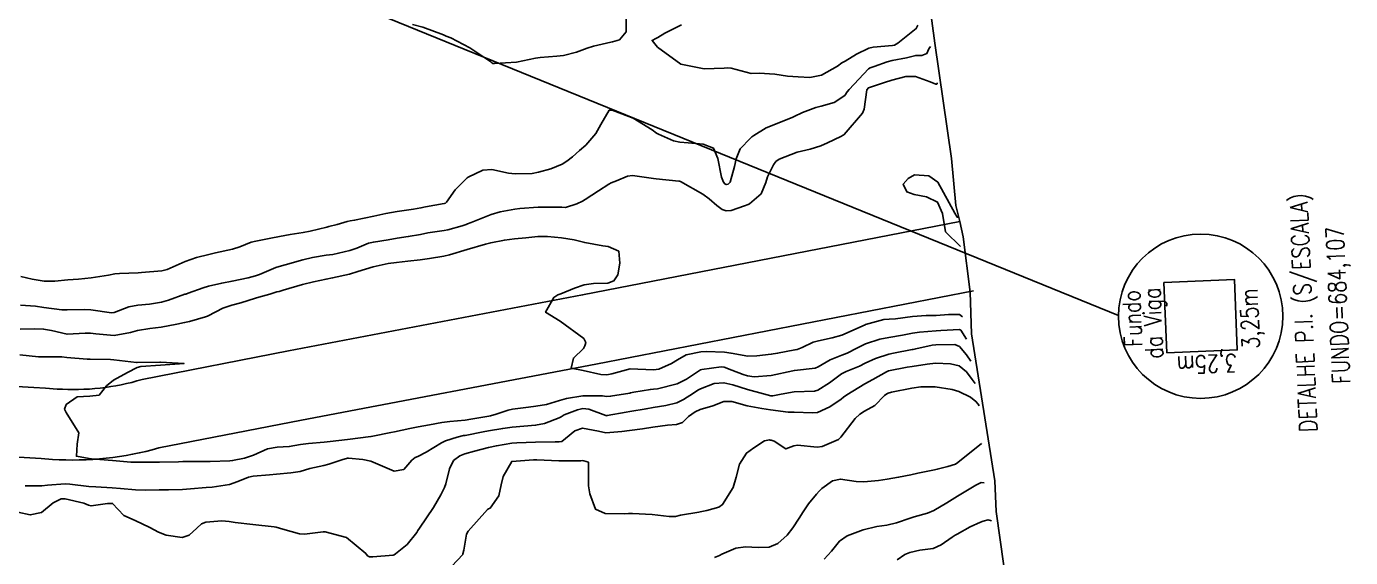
# Model space of a CAD drawing. Header units: metres. Extents: x 298520 to 308411, y 7433745 to 7450750.
# Drawn here: x 300958.6 to 301071.4, y 7447715.4 to 7447760.7 of the extents above; entities that cross this region are included whole.
import ezdxf

# ---------------------------------------------------------------- set-up
doc = ezdxf.new("R2010")
doc.units = ezdxf.units.M
doc.header["$LTSCALE"] = 10
doc.linetypes.add('CONTINUO', pattern=[0])
for name, color, linetype in [('Area', 45, 'Continuous'), ('Curvas de Nivel 1m', 11, 'Continuous'), ('Curvas de Nivel 5m', 15, 'Continuous'), ('TEXTO', 45, 'Continuous'), ('Vias Primárias', 230, 'Continuous')]:
    doc.layers.add(name, color=color, linetype=linetype)
doc.styles.add('ROMANS', font='romans', dxfattribs={"height": 0.2})

msp = doc.modelspace()

# ---------------------------------------------------------------- linework, layer by layer
at = {"layer": 'Area'}
msp.add_polyline3d([(301035.25, 7447764.55, 690.65), (301035.97, 7447759.24, 688.97), (301037.39, 7447749.4, 684.35), (301037.77, 7447745.4, 684.18), (301038.11, 7447744.03, 691.83), (301038.38, 7447742.73, 684.21), (301038.98, 7447738.03, 684.13), (301039.09, 7447734.48, 690.18), (301041.09, 7447721.96, 701.83), (301041.18, 7447719.33, 705.29), (301042.82, 7447707.86, 694.33), (301044.03, 7447699.49, 695.24), (301045.34, 7447692.42, 697.45), (301046.05, 7447689.53, 697.47), (301047.25, 7447683.58, 698.6), (301048.08, 7447677.18, 699.99), (301048.57, 7447673.46, 700.71), (301049.73, 7447667.4, 701.18), (301051.97, 7447659.7, 702.47), (301052.85, 7447654.96, 702.88), (301053.34, 7447652.57, 703.47), (301054.65, 7447644.9, 704.43), (301055.2, 7447643.02, 704.69), (301058.31, 7447627.15, 708.87)], dxfattribs=at)
at = {"layer": 'Curvas de Nivel 1m', "flags": 128}
for points, elevation in [([(300991.49, 7447760.83), (300992.37, 7447760.58), (300994.12, 7447759.93), (300994.36, 7447759.83), (300994.74, 7447759.68), (300996.35, 7447758.83), (300998.14, 7447757.63), (300998.25, 7447757.55), (300998.33, 7447757.51), (300998.47, 7447757.49), (301000.33, 7447757.61), (301001.97, 7447757.96), (301002.34, 7447758.02), (301003.78, 7447758.13), (301004.34, 7447758.19), (301005.44, 7447758.46), (301006.35, 7447758.79), (301006.91, 7447758.97), (301008.36, 7447759.31), (301008.52, 7447759.35), (301009.11, 7447759.5), (301009.67, 7447760.2), (301009.67, 7447761.5)], 682), ([(301014.38, 7447760.79), (301012.98, 7447760.07), (301012.37, 7447759.71), (301012.2, 7447759.64), (301011.89, 7447759.47), (301012.35, 7447758.9), (301014.33, 7447757.44), (301016.33, 7447757.04), (301018.03, 7447757.09), (301018.33, 7447757.14), (301018.62, 7447757.09), (301020.33, 7447756.66), (301021.02, 7447756.67), (301022.33, 7447756.6), (301023.42, 7447756.43), (301024.32, 7447756.35), (301025.32, 7447756.31), (301026.32, 7447756.51), (301027.67, 7447757.28), (301028.06, 7447757.55), (301028.34, 7447757.71), (301029.31, 7447758.3), (301030.36, 7447758.8), (301030.72, 7447758.89), (301032.36, 7447759.02), (301032.53, 7447759.06), (301032.81, 7447759.22), (301034.38, 7447760.47), (301034.52, 7447760.76)], 682), ([(300958.12, 7447739.35), (300959.08, 7447739.14), (300960.11, 7447738.97), (300961.01, 7447738.97), (300962.11, 7447739.07), (300963.02, 7447739.14), (300964.11, 7447739.24), (300965.58, 7447739.48), (300966.12, 7447739.57), (300966.52, 7447739.61), (300968.12, 7447739.68), (300968.41, 7447739.7), (300970.12, 7447739.84), (300970.59, 7447739.96), (300972.13, 7447740.63), (300973.08, 7447740.98), (300974.14, 7447741.24), (300974.69, 7447741.36), (300976.14, 7447741.69), (300976.76, 7447741.89), (300977.75, 7447742.27), (300978.15, 7447742.37), (300979.4, 7447742.61), (300980.16, 7447742.76), (300981.07, 7447742.93), (300982.16, 7447743.11), (300982.75, 7447743.22), (300984.17, 7447743.56), (300984.36, 7447743.61), (300985.07, 7447743.79), (300985.91, 7447744.05), (300986.18, 7447744.09), (300986.55, 7447744.14), (300988.18, 7447744.49), (300989.2, 7447744.72), (300990.18, 7447744.89), (300991.56, 7447745.08), (300992.19, 7447745.2), (300992.6, 7447745.28), (300994.19, 7447745.57), (300994.28, 7447745.6), (300994.37, 7447745.68), (300995.12, 7447746.75), (300996.05, 7447747.66), (300996.13, 7447747.75), (300996.22, 7447747.83), (300997.46, 7447748.41), (300998.23, 7447748.46), (300999.67, 7447748.17), (301000.22, 7447748.09), (301001.67, 7447748.14), (301002.22, 7447748.24), (301003.27, 7447748.53), (301004.23, 7447748.93), (301004.62, 7447749.17), (301005.11, 7447749.55), (301005.69, 7447750.1), (301006.25, 7447750.55), (301007.1, 7447751.53), (301007.51, 7447752.29), (301008.24, 7447753.51), (301008.29, 7447753.53), (301008.49, 7447753.51), (301010.28, 7447752.84), (301011.89, 7447751.85), (301012.26, 7447751.56), (301012.32, 7447751.53), (301012.43, 7447751.47), (301013.72, 7447750.91), (301014.26, 7447750.8), (301014.95, 7447750.73), (301016.25, 7447750.62), (301017.12, 7447750.28), (301017.5, 7447749.4), (301017.8, 7447747.81), (301017.97, 7447747.39), (301018.07, 7447747.25), (301018.21, 7447747.19), (301018.38, 7447747.22), (301018.53, 7447747.39), (301018.9, 7447748.72), (301019.05, 7447749.38), (301019.39, 7447750.24), (301020.26, 7447751.14), (301020.39, 7447751.24), (301020.55, 7447751.37), (301021.61, 7447752.01), (301022.27, 7447752.26), (301023.88, 7447752.92), (301024.28, 7447753.12), (301024.42, 7447753.18), (301024.71, 7447753.32), (301025.84, 7447753.75), (301026.29, 7447753.85), (301027.4, 7447754.18), (301028.31, 7447754.78), (301028.51, 7447755.08), (301028.66, 7447755.27), (301030.33, 7447757.03), (301030.46, 7447757.12), (301030.79, 7447757.25), (301031.92, 7447757.65), (301032.34, 7447757.74), (301033.56, 7447757.99), (301034.35, 7447758.18), (301034.86, 7447758.17), (301035.29, 7447758.36), (301035.46, 7447758.76), (301035.6, 7447758.95)], 683), ([(300958.08, 7447736.91), (300959.36, 7447736.82), (300960.08, 7447736.72), (300961.62, 7447736.52), (300962.08, 7447736.51), (300963.58, 7447736.55), (300964.08, 7447736.52), (300965.84, 7447736.25), (300966.08, 7447736.28), (300967.31, 7447736.77), (300968.09, 7447736.92), (300969.07, 7447737), (300970.09, 7447737.17), (300970.7, 7447737.35), (300972.1, 7447737.84), (300972.18, 7447737.86), (300972.38, 7447737.94), (300973.64, 7447738.39), (300974.11, 7447738.53), (300975.23, 7447738.79), (300976.11, 7447738.97), (300977.48, 7447739.24), (300978.12, 7447739.42), (300978.45, 7447739.53), (300979.25, 7447739.86), (300979.84, 7447740.13), (300980.13, 7447740.22), (300980.64, 7447740.35), (300982.13, 7447740.78), (300982.97, 7447740.98), (300984.14, 7447741.16), (300984.69, 7447741.24), (300986.14, 7447741.57), (300986.73, 7447741.77), (300987.72, 7447742.18), (300988.15, 7447742.29), (300989.4, 7447742.49), (300990.16, 7447742.61), (300991.12, 7447742.75), (300992.16, 7447742.94), (300992.8, 7447743.06), (300994.17, 7447743.27), (300994.5, 7447743.34), (300995.7, 7447743.66), (300996.06, 7447743.78), (300996.17, 7447743.83), (300996.48, 7447743.96), (300998.18, 7447744.64), (300998.96, 7447744.85), (301000.19, 7447745.09), (301000.63, 7447745.16), (301002.19, 7447745.25), (301003.89, 7447745.27), (301004.19, 7447745.25), (301004.5, 7447745.24), (301005.47, 7447745.55), (301005.96, 7447745.78), (301006.2, 7447745.92), (301007.32, 7447746.64), (301008.21, 7447747.23), (301008.4, 7447747.32), (301008.85, 7447747.5), (301009.8, 7447747.91), (301010.22, 7447747.97), (301012, 7447747.69), (301012.22, 7447747.66), (301014.17, 7447747.48), (301014.21, 7447747.47), (301014.3, 7447747.44), (301016.2, 7447746.38), (301016.74, 7447745.96), (301017.4, 7447745.4), (301017.85, 7447745.06), (301018.19, 7447744.95), (301018.61, 7447744.97), (301019.76, 7447745.37), (301020.07, 7447745.5), (301020.19, 7447745.55), (301021.17, 7447746.39), (301021.58, 7447747.36), (301021.73, 7447747.85), (301022.24, 7447748.88), (301022.43, 7447749.16), (301022.7, 7447749.34), (301024.25, 7447749.94), (301025.35, 7447750.21), (301026.25, 7447750.48), (301026.82, 7447750.73), (301027.95, 7447751.28), (301028.17, 7447751.38), (301028.26, 7447751.45), (301029.8, 7447753.26), (301029.94, 7447753.61), (301030.17, 7447755.25), (301030.31, 7447755.43), (301031.67, 7447755.89), (301032.32, 7447756.08), (301033.5, 7447756.38), (301034.32, 7447756.39), (301035.56, 7447755.95), (301036.05, 7447755.73), (301036.13, 7447755.75), (301036.16, 7447755.83), (301036.18, 7447755.86)], 684), ([(301037.93, 7447744.41), (301037.86, 7447744.42), (301037.66, 7447744.74), (301036.22, 7447747.38), (301035.47, 7447747.94), (301034.23, 7447748.02), (301033.71, 7447747.71), (301033.28, 7447747.21), (301033.58, 7447746.58), (301034.2, 7447746.34), (301035.25, 7447746.15), (301036.2, 7447745.68), (301036.63, 7447744.73), (301036.87, 7447743.17), (301038.15, 7447741.91)], 684), ([(300958.03, 7447732.68), (300959.62, 7447732.5), (300960.03, 7447732.5), (300961.6, 7447732.5), (300962.03, 7447732.46), (300963.77, 7447732.3), (300964.03, 7447732.3), (300965.75, 7447732.29), (300966.03, 7447732.27), (300967.97, 7447732.04), (300968.02, 7447732.04), (300969.95, 7447732.05), (300970.02, 7447732.05), (300972.02, 7447731.94), (300970.02, 7447731.8), (300968.33, 7447731.68), (300968.02, 7447731.6), (300967.2, 7447731.19), (300966.01, 7447730.52), (300965.42, 7447730.03), (300964.79, 7447729.24), (300963.99, 7447729.16), (300962.93, 7447729.11), (300961.99, 7447728.44), (300961.84, 7447728.06), (300961.98, 7447727.78), (300963.07, 7447726.05), (300962.92, 7447725.07), (300962.86, 7447724.05), (300963.93, 7447723.85), (300964.14, 7447723.83), (300965.93, 7447723.67), (300967.48, 7447723.55), (300967.93, 7447723.53), (300968.38, 7447723.53), (300969.93, 7447723.55), (300971.55, 7447723.57), (300971.93, 7447723.6), (300972.25, 7447723.61), (300973.93, 7447723.6), (300974.25, 7447723.6), (300975.93, 7447723.65), (300976.15, 7447723.68), (300977.18, 7447723.88), (300977.94, 7447724.14), (300979.12, 7447724.68), (300979.94, 7447724.81), (300980.98, 7447724.87), (300981.95, 7447725.04), (300982.62, 7447725.14), (300983.95, 7447725.23), (300984.46, 7447725.29), (300985.95, 7447725.48), (300987.93, 7447725.73), (300987.95, 7447725.73), (300987.97, 7447725.73), (300988.1, 7447725.75), (300989.63, 7447726.06), (300989.96, 7447726.13), (300991.26, 7447726.42), (300991.97, 7447726.55), (300992.93, 7447726.73), (300993.97, 7447726.91), (300994.65, 7447727), (300995.97, 7447727.12), (300996.44, 7447727.19), (300997.98, 7447727.46), (300998.12, 7447727.49), (300998.61, 7447727.62), (300999.62, 7447727.98), (300999.99, 7447728.05), (301001.35, 7447728.23), (301001.99, 7447728.31), (301002.88, 7447728.46), (301004, 7447728.79), (301004.59, 7447728.96), (301006, 7447729.19), (301007.66, 7447729.18), (301008, 7447729.14), (301008.35, 7447729.15), (301010, 7447729.43), (301010.05, 7447729.44), (301010.34, 7447729.49), (301011.74, 7447729.73), (301012.01, 7447729.76), (301012.34, 7447729.8), (301014.01, 7447730.22), (301014.83, 7447730.62), (301016.02, 7447731.4), (301016.11, 7447731.42), (301017.78, 7447731.65), (301018.03, 7447731.63), (301018.68, 7447731.39), (301019.65, 7447731.01), (301020.02, 7447730.89), (301020.59, 7447730.8), (301022.02, 7447730.92), (301023.88, 7447731.32), (301023.99, 7447731.35), (301024.02, 7447731.35), (301025.77, 7447731.56), (301026.03, 7447731.66), (301027.05, 7447732.27), (301028.04, 7447732.66), (301028.49, 7447732.83), (301029.33, 7447733.26), (301030.06, 7447733.61), (301031.29, 7447734.01), (301032.06, 7447734.17), (301033.21, 7447734.36), (301034.07, 7447734.52), (301034.65, 7447734.61), (301036.07, 7447734.73), (301036.48, 7447734.76), (301038.07, 7447734.83), (301038.17, 7447734.77), (301038.68, 7447734.02)], 686), ([(300958.49, 7447721.52), (300959.9, 7447721.53), (300960.4, 7447721.58), (300961.91, 7447721.69), (300962.3, 7447721.67), (300963.9, 7447721.46), (300964.51, 7447721.43), (300965.9, 7447721.35), (300966.62, 7447721.29), (300967.9, 7447721.18), (300968.72, 7447721.16), (300969.9, 7447721.17), (300970.69, 7447721.17), (300971.9, 7447721.21), (300972.57, 7447721.27), (300973.9, 7447721.37), (300974.41, 7447721.4), (300975.9, 7447721.64), (300976.61, 7447721.89), (300977.52, 7447722.27), (300977.91, 7447722.35), (300979.3, 7447722.47), (300979.91, 7447722.53), (300981.13, 7447722.62), (300981.92, 7447722.75), (300982.74, 7447722.99), (300983.92, 7447723.26), (300984.36, 7447723.36), (300985.55, 7447723.78), (300985.85, 7447723.86), (300985.93, 7447723.88), (300986.04, 7447723.88), (300987.26, 7447723.76), (300987.93, 7447723.63), (300988.14, 7447723.54), (300989.92, 7447722.78), (300990.73, 7447722.91), (300991.43, 7447723.72), (300991.72, 7447723.93), (300991.94, 7447724.02), (300992.63, 7447724.39), (300993.95, 7447725.19), (300994.28, 7447725.35), (300995.29, 7447725.67), (300995.82, 7447725.8), (300995.96, 7447725.82), (300997.49, 7447726.11), (300997.96, 7447726.2), (300999.17, 7447726.41), (300999.97, 7447726.52), (301000.96, 7447726.61), (301001.97, 7447726.69), (301002.73, 7447726.82), (301003.98, 7447727.31), (301004.14, 7447727.4), (301004.41, 7447727.56), (301005.52, 7447728.01), (301005.99, 7447728.11), (301006.51, 7447728.06), (301007.94, 7447727.51), (301007.98, 7447727.5), (301008.06, 7447727.51), (301009.68, 7447727.8), (301009.99, 7447727.85), (301011.37, 7447728.09), (301011.98, 7447728.19), (301013.07, 7447728.37), (301013.99, 7447728.59), (301014.56, 7447728.87), (301015.41, 7447729.43), (301015.77, 7447729.66), (301016.01, 7447729.79), (301017.18, 7447730.24), (301018.01, 7447730.3), (301018.75, 7447730.13), (301020.01, 7447729.73), (301021.37, 7447729.36), (301022, 7447729.2), (301022.16, 7447729.19), (301022.89, 7447729.34), (301024, 7447729.52), (301025.71, 7447729.6), (301026.01, 7447729.68), (301026.99, 7447730.31), (301028.02, 7447731.05), (301028.43, 7447731.27), (301029.55, 7447731.73), (301030.03, 7447731.96), (301030.91, 7447732.37), (301032.05, 7447732.73), (301032.45, 7447732.82), (301034.05, 7447733.13), (301034.11, 7447733.14), (301034.35, 7447733.2), (301035.74, 7447733.5), (301036.06, 7447733.53), (301037.67, 7447733.55), (301038.06, 7447733.39), (301038.66, 7447732.67), (301039.03, 7447732.13)], 687), ([(300957.87, 7447719.27), (300958.92, 7447719.05), (300959.87, 7447719.24), (300960.87, 7447720.08), (300961.55, 7447720.41), (300961.89, 7447720.42), (300963.49, 7447720.04), (300963.88, 7447719.89), (300964.1, 7447719.81), (300965.51, 7447720.02), (300965.87, 7447720.03), (300965.93, 7447720.02), (300966.88, 7447719.01), (300967.87, 7447718.57), (300969.12, 7447717.98), (300969.86, 7447717.57), (300970.5, 7447717.32), (300971.85, 7447717.11), (300972.47, 7447717.31), (300973.1, 7447717.93), (300973.5, 7447718.29), (300973.87, 7447718.42), (300975.24, 7447718.53), (300975.87, 7447718.49), (300976.39, 7447718.41), (300977.87, 7447718.22), (300979.69, 7447718.03), (300979.86, 7447718), (300980.45, 7447717.84), (300981.86, 7447717.44), (300982.27, 7447717.41), (300983.86, 7447717.6), (300984.05, 7447717.61), (300985.85, 7447717.11), (300987.5, 7447715.75), (300987.65, 7447715.57), (300987.83, 7447715.47), (300988.1, 7447715.47), (300989.83, 7447715.61), (300989.91, 7447715.65), (300990.04, 7447715.73), (300991.02, 7447716.54), (300991.86, 7447717.56), (300991.91, 7447717.66), (300991.94, 7447717.71), (300992.08, 7447717.93), (300993.26, 7447719.69), (300993.89, 7447720.77), (300994.2, 7447721.37), (300994.31, 7447721.68), (300994.62, 7447722.97), (300994.97, 7447723.67), (300995.52, 7447724.08), (300995.94, 7447724.24), (300996.77, 7447724.47), (300997.94, 7447724.8), (300998.63, 7447724.94), (300999.95, 7447725.15), (301000.36, 7447725.19), (301001.95, 7447725.23), (301003.64, 7447725.26), (301003.95, 7447725.26), (301004.2, 7447725.31), (301004.52, 7447725.55), (301005.31, 7447726.2), (301005.97, 7447726.43), (301007.31, 7447726.18), (301007.96, 7447726.05), (301009.31, 7447726.15), (301009.96, 7447726.25), (301011.06, 7447726.39), (301011.96, 7447726.53), (301013.21, 7447726.7), (301013.97, 7447726.74), (301014.47, 7447726.93), (301015, 7447727.43), (301015.56, 7447727.84), (301015.98, 7447728.02), (301017.06, 7447728.33), (301017.99, 7447728.71), (301018.67, 7447728.71), (301019.99, 7447728.35), (301021.22, 7447728.12), (301021.98, 7447728), (301023.49, 7447727.81), (301023.98, 7447727.8), (301025.55, 7447727.73), (301025.98, 7447727.78), (301027.02, 7447728.26), (301028, 7447728.91), (301028.2, 7447729.08), (301028.47, 7447729.27), (301030.01, 7447730.22), (301030.68, 7447730.58), (301031.84, 7447731.23), (301031.96, 7447731.29), (301032.02, 7447731.31), (301033.61, 7447731.63), (301034.03, 7447731.7), (301035.33, 7447731.9), (301036.03, 7447731.96), (301037.3, 7447731.91), (301038.03, 7447731.74), (301038.67, 7447731.23), (301039.16, 7447730.57), (301039.39, 7447730.23)], 688), ([(300994.82, 7447714.67), (300995.76, 7447715.66), (300995.78, 7447715.72), (300995.84, 7447716.05), (300996.09, 7447717.42), (300996.22, 7447717.65), (300997.88, 7447719.5), (300997.96, 7447719.55), (300998.09, 7447719.63), (300998.83, 7447720.68), (300999.03, 7447721.62), (300999.21, 7447722.32), (300999.93, 7447723.61), (301001.79, 7447723.73), (301001.93, 7447723.74), (301002.08, 7447723.74), (301003.93, 7447723.66), (301005.82, 7447723.66), (301005.93, 7447723.67), (301006.06, 7447723.66), (301006.46, 7447723.53), (301006.48, 7447722.98), (301006.47, 7447721.53), (301006.57, 7447720.85), (301007.06, 7447719.53), (301007.88, 7447719.17), (301009.53, 7447719.14), (301009.88, 7447719.16), (301010.21, 7447719.16), (301011.88, 7447719.09), (301013.33, 7447718.9), (301013.88, 7447718.92), (301014.3, 7447719.02), (301015.88, 7447719.29), (301015.99, 7447719.31), (301016.54, 7447719.41), (301017.58, 7447719.71), (301017.89, 7447719.93), (301018.8, 7447721.39), (301019.05, 7447722.25), (301019.34, 7447723.38), (301019.94, 7447724.32), (301020.54, 7447724.77), (301021.46, 7447725.35), (301021.88, 7447725.43), (301021.95, 7447725.42), (301022.02, 7447725.41), (301022.29, 7447725.34), (301023.28, 7447724.67), (301023.95, 7447724.94), (301024.28, 7447724.98), (301025.95, 7447724.82), (301026.37, 7447724.88), (301027.38, 7447725.29), (301027.76, 7447725.48), (301027.96, 7447725.67), (301029.19, 7447727.26), (301029.59, 7447727.64), (301029.98, 7447727.89), (301030.85, 7447728.38), (301031.68, 7447729.23), (301031.87, 7447729.37), (301032, 7447729.42), (301032.29, 7447729.51), (301034.01, 7447729.85), (301034.77, 7447729.96), (301036.01, 7447729.95), (301037.45, 7447729.73), (301038.01, 7447729.57), (301039.02, 7447729.09), (301039.47, 7447728.71), (301039.66, 7447728.47), (301039.74, 7447728.34)], 689), ([(301026.53, 7447715.29), (301027.16, 7447715.97), (301027.86, 7447716.81), (301028.49, 7447717.27), (301029.86, 7447717.78), (301031.04, 7447718.06), (301031.87, 7447718.18), (301032.71, 7447718.38), (301033.88, 7447718.77), (301034.21, 7447718.88), (301035.34, 7447719.19), (301035.89, 7447719.42), (301036.98, 7447720.08), (301037.9, 7447720.63), (301038.76, 7447721.15), (301039.46, 7447721.59), (301039.91, 7447721.81), (301040.18, 7447721.78)], 691), ([(301032.77, 7447715.22), (301033.4, 7447715.66), (301033.84, 7447715.85), (301034.69, 7447716.04), (301035.84, 7447716.18), (301036.52, 7447716.5), (301037.45, 7447717.16), (301037.71, 7447717.31), (301037.86, 7447717.4), (301038.99, 7447718.02), (301039.87, 7447718.43), (301040.08, 7447718.51), (301040.5, 7447718.62), (301040.79, 7447718.55)], 692)]:
    msp.add_lwpolyline(points, dxfattribs=dict(at, elevation=elevation))
at = {"layer": 'Curvas de Nivel 5m', "flags": 128}
for points, elevation in [([(300958.06, 7447734.88), (300959.27, 7447734.89), (300960.06, 7447734.88), (300960.73, 7447734.75), (300962.06, 7447734.43), (300963.59, 7447734.52), (300964.06, 7447734.54), (300964.5, 7447734.47), (300966.06, 7447734.32), (300967.47, 7447734.58), (300968.06, 7447734.75), (300969.11, 7447734.93), (300970.06, 7447735.05), (300971.41, 7447735.3), (300972.07, 7447735.43), (300972.48, 7447735.53), (300973.85, 7447735.92), (300974.02, 7447735.98), (300974.07, 7447736.01), (300975.33, 7447736.67), (300976.09, 7447736.91), (300976.86, 7447737.12), (300978.1, 7447737.51), (300978.38, 7447737.59), (300979.33, 7447737.86), (300979.92, 7447738.04), (300980.11, 7447738.09), (300980.46, 7447738.2), (300982.11, 7447738.66), (300983.04, 7447738.89), (300984.12, 7447739.13), (300984.68, 7447739.23), (300986.12, 7447739.54), (300986.83, 7447739.77), (300988.13, 7447740.18), (300989.42, 7447740.45), (300990.13, 7447740.56), (300991.09, 7447740.67), (300992.13, 7447740.78), (300992.92, 7447740.9), (300994.14, 7447741.1), (300994.62, 7447741.2), (300996.14, 7447741.66), (300997.69, 7447742.1), (300998.15, 7447742.23), (300999.31, 7447742.46), (301000.16, 7447742.55), (301001.12, 7447742.64), (301002.16, 7447742.76), (301002.97, 7447742.77), (301004.16, 7447742.64), (301005.24, 7447742.47), (301006.15, 7447742.25), (301007.7, 7447741.96), (301008.15, 7447741.91), (301009.04, 7447741.5), (301009.15, 7447740.49), (301008.96, 7447739.5), (301008.63, 7447738.99), (301008.11, 7447738.8), (301006.89, 7447738.75), (301006.11, 7447738.65), (301005.28, 7447738.37), (301004.1, 7447737.89), (301003.87, 7447737.79), (301003.52, 7447737.57), (301002.81, 7447736.31), (301004.07, 7447735.56), (301006.06, 7447734.07), (301006.23, 7447733.72), (301006.19, 7447733.54), (301006.15, 7447733.44), (301006.05, 7447733.21), (301005.18, 7447732.41), (301004.99, 7447731.55), (301006.02, 7447731.34), (301007.52, 7447731.02), (301008.02, 7447730.98), (301008.47, 7447731.06), (301010.02, 7447731.49), (301012.02, 7447731.41), (301012.47, 7447731.46), (301013.54, 7447731.94), (301014.04, 7447732.25), (301014.8, 7447732.68), (301016.05, 7447732.95), (301016.49, 7447732.97), (301018.05, 7447732.92), (301018.62, 7447732.81), (301020.04, 7447732.57), (301020.81, 7447732.59), (301022.04, 7447732.73), (301022.57, 7447732.82), (301024.05, 7447733.1), (301024.23, 7447733.14), (301024.68, 7447733.31), (301025.62, 7447733.75), (301026.06, 7447733.87), (301027.23, 7447734.12), (301028.06, 7447734.37), (301030.03, 7447735.25), (301030.07, 7447735.27), (301031.62, 7447735.69), (301032.08, 7447735.72), (301032.61, 7447735.75), (301034.08, 7447735.94), (301035.24, 7447736.02), (301036.08, 7447736.04), (301037.13, 7447736.12), (301038.08, 7447736.11), (301038.32, 7447735.91)], 685), ([(301017.2, 7447715.41), (301017.63, 7447715.6), (301017.84, 7447715.7), (301019.03, 7447716.2), (301019.85, 7447716.34), (301020.93, 7447716.28), (301021.85, 7447716.3), (301022.59, 7447716.61), (301023.38, 7447717.33), (301023.87, 7447717.94), (301024.42, 7447718.77), (301024.75, 7447719.31), (301025.21, 7447719.99), (301025.9, 7447720.82), (301026.12, 7447721.08), (301026.34, 7447721.3), (301027.24, 7447721.96), (301027.92, 7447722.1), (301029.28, 7447721.9), (301029.91, 7447721.85), (301031.16, 7447721.99), (301031.92, 7447722.1), (301032.88, 7447722.26), (301033.92, 7447722.47), (301034.52, 7447722.6), (301035.93, 7447722.89), (301036.17, 7447722.94), (301037.07, 7447723.17), (301037.73, 7447723.37), (301037.94, 7447723.5), (301039.95, 7447725.13), (301039.95, 7447725.13)], 690)]:
    msp.add_lwpolyline(points, dxfattribs=dict(at, elevation=elevation))
at = {"layer": 'TEXTO', "linetype": 'CONTINUO'}
for points in [[(300824.83, 7447828.37, 0), (301051.61, 7447736.02, 0)], [(301055.74, 7447732.85, 0), (301061.73, 7447733.1, 0), (301061.48, 7447739.1, 0), (301055.48, 7447738.84, 0)], [(301055.74, 7447732.85, 0), (301055.48, 7447738.84, 0)]]:
    msp.add_polyline3d(points, dxfattribs=at)
msp.add_circle((301058.61, 7447735.97), 7, dxfattribs=at)
at = {"layer": 'Vias Primárias'}
for points in [[(300852.53, 7447780.95, -0.714514), (300863.69, 7447785.42), (300867.58, 7447779.93), (300876.95, 7447766.78), (300886.51, 7447753.35), (300889.05, 7447749.95), (300894.38, 7447743.61, 0.037254), (300897.69, 7447740.38, 0.030364), (300907.21, 7447733.34, 0.097742), (300924.38, 7447726.46, 0.022569), (300934.97, 7447724.96, 0.020903), (300945.33, 7447724.4, -0.013578), (300960.81, 7447723.78, 0.086573), (300969.87, 7447724.75), (300982.04, 7447727.12), (301007.09, 7447731.9), (301039.25, 7447738.14)], [(300945.4, 7447730.4, -0.013578), (300961.21, 7447729.77, 0.089546), (300968.45, 7447730.58), (300980.91, 7447733.01), (301005.96, 7447737.79), (301038.11, 7447744.03)]]:
    msp.add_lwpolyline(points, format="xyb", dxfattribs=at)

# ---------------------------------------------------------------- texts
at = {"layer": 'TEXTO', "style": 'ROMANS', "width": 0.8}
for s, rotation, p in [('DETALHE P.I. (S/ESCALA)', 92.44, (301068.54, 7447726.12)), ('FUNDO=684,107', 92.44, (301071.34, 7447730.23)), ('Fundo', 92.44, (301053.64, 7447733.39)), ('da Viga', 92.44, (301055.42, 7447732.38)), ('3,25m', 92.44, (301063.65, 7447733.22)), ('3,25m', 182.44, (301061.68, 7447732.75))]:
    msp.add_text(s, height=1.5, rotation=rotation, dxfattribs=at).set_placement(p)

doc.saveas('drawing.dxf')
